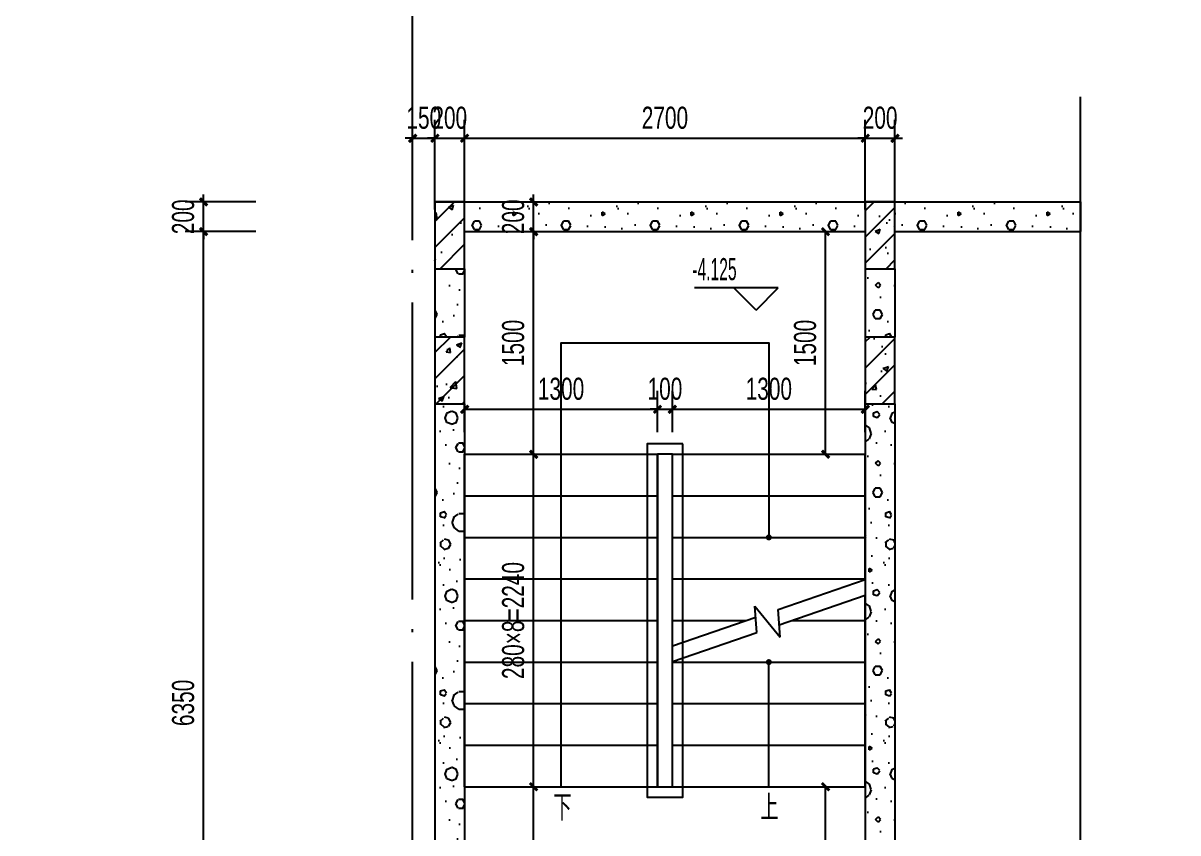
# Model space of a CAD drawing. Extents: x -26219 to 315419, y -160410 to -120810.
# Drawn here: x 240186 to 247967, y -132921 to -127465 of the extents above; entities that cross this region are included whole.
import ezdxf
from ezdxf.xclip import XClip

# ---------------------------------------------------------------- set-up
doc = ezdxf.new("R2010")
doc.units = 0
doc.header["$LTSCALE"] = 1000
doc.header["$MEASUREMENT"] = 0
doc.header["$XCLIPFRAME"] = 0
doc.linetypes.add('104-14# 核心筒$2$DOTE', pattern=[2.42, 2, -0.2, 0.02, -0.2])
doc.linetypes.add('104-14# 核心筒$3$DOTE', pattern=[2.42, 2, -0.2, 0.02, -0.2])
for name, color, linetype in [('01-标注_尺寸', 124, 'Continuous'), ('01-标注_标高', 200, 'Continuous'), ('01-标注_符号', 200, 'Continuous'), ('02-TEXT_标注', 130, 'Continuous'), ('05-填充_天正', 26, 'Continuous'), ('104-14# 核心筒$2$A_AXIS-轴线', 36, '104-14# 核心筒$2$DOTE'), ('104-14# 核心筒$3$A_AXIS-轴线', 36, '104-14# 核心筒$3$DOTE'), ('A-E_楼梯', 171, 'Continuous'), ('A_STR-砌块墙', 121, 'Continuous'), ('A_STR-砼柱', 51, 'Continuous')]:
    doc.layers.add(name, color=color, linetype=linetype)
doc.styles.add('_TCH_DIM', font='ros.shx', dxfattribs={"width": 0.75, "bigfont": 'jd.shx'})
doc.styles.add('_TCH_DIM_T3', font='ros.shx', dxfattribs={"width": 0.705882, "bigfont": 'jd.shx'})
doc.dimstyles.new('_TCH_ARCH&&50', dxfattribs={"dimtxt": 148.75, "dimasz": 50, "dimexe": 125, "dimexo": 150, "dimgap": 63.125, "dimtad": 1, "dimdec": 0, "dimzin": 0, "dimdsep": 46, "dimtxsty": '_TCH_DIM_T3', "dimblk": 'ARCHTICK', "dimcen": 0.09, "dimclrt": 7, "dimazin": 2, "dimtfac": 1, "dimtdec": 0, "dimtix": 1, "dimtmove": 2, "dimatfit": 3, "dimfxl": 0, "dimtolj": 1, "dimtzin": 0, "dimarcsym": 0})
pattern_1 = [(0, (177, -183), (300, 600), [0, -600]), (0, (-174, -264), (300, 600), [0, -600]), (0, (21, -270), (300, 600), [0, -600]), (0, (234, -93), (300, 600), [0, -600]), (0, (-15, -300), (300, 600), [0, -600]), (0, (294, 285), (300, 600), [0, -600]), (0, (111, 237), (300, 600), [0, -600]), (0, (207, 162), (300, 600), [0, -600]), (0, (-282, 150), (300, 600), [0, -600]), (0, (12, 123), (300, 600), [0, -600]), (0, (-102, -30), (300, 600), [0, -600]), (0, (-96, -255), (300, 600), [0, -600]), (0, (129, -279), (300, 600), [0, -600]), (0, (294, -15), (300, 600), [0, -600]), (0, (-267, -108), (300, 600), [0, -600]), (0, (-216, -6), (300, 600), [0, -600]), (0, (18, -48), (300, 600), [0, -600]), (0, (-66, -135), (300, 600), [0, -600]), (0, (-114, 63), (300, 600), [0, -600]), (0, (-39, 288), (300, 600), [0, -600]), (0, (-243, -234), (300, 600), [0, -600]), (0, (87, 165), (300, 600), [0, -600]), (0, (-192, 174), (300, 600), [0, -600]), (0, (-240, 252), (300, 600), [0, -600]), (130.601294, (257.143, 97.143), (-1499.9999834, 1800.000008), [26.3416, -11037.111]), (18.43495, (214.29, 108.57), (1499.999994, 599.999996), [27.1052, -3767.6279]), (90, (214.3, 82.86), (300, 600), [25.7143, -1174.2857]), (161.56505, (240, 74.29), (-1500.000008, 599.999955), [27.1052, -3767.6279]), (53.1301, (240, 74.29), (300, 600), [28.5714, -2971.4285]), (135, (262.86, -231.43), (-300.00004, 599.99996), [24.2437, -1672.8126]), (45, (228.57, -231.43), (300, 600), [24.2437, -1672.8126]), (135, (245.71, -248.57), (-300.00004, 599.99996), [24.2437, -1672.8126]), (45, (245.71, -248.57), (300, 600), [24.2437, -1672.8126]), (116.56505, (-25.7, 171.43), (-5e-05, 1200), [31.9438, -638.8765]), (180, (-40, 200), (-300, 600), [34.2857, -565.7142]), (63.43495, (-88.57, 171.43), (3e-06, 1200), [31.9438, -638.8765]), (116.56505, (-74.3, 142.86), (-5e-05, 1200), [31.9438, -638.8765]), (0, (-74.3, 142.86), (300, 600), [34.2857, -565.7142]), (63.43495, (-40, 142.86), (3e-06, 1200), [31.9438, -638.8765]), (107.102728, (200, -31.429), (-899.9999656, 3000.0000048), [38.8613, -16282.9025]), (143.972626, (188.57, 5.714), (-5699.999928, 4199.999995), [38.8613, -8122.02]), (180, (157.14, 28.6), (-300, 600), [37.1429, -562.8571]), (36.027373, (88.57, 5.714), (5699.999958, 4199.999955), [38.8613, -8122.02]), (71.56505, (77.14, -28.57), (900.000005, 2999.999995), [36.1403, -3758.5928]), (107.102728, (88.571, -65.714), (-899.9999656, 3000.0000048), [38.8613, -16282.9025]), (143.972626, (120, -88.57), (-5699.999928, 4199.999995), [38.8613, -8122.02]), (0, (120, -88.6), (300, 600), [37.1429, -562.8571]), (36.027373, (157.143, -88.57), (5699.999958, 4199.999955), [38.8613, -8122.02]), (71.56505, (188.57, -65.71), (900.000005, 2999.999995), [36.1403, -3758.5928]), (150.255118, (205.714, 248.57), (-900.000002, 599.999993), [23.035, -4814.3196]), (90, (185.7, 237.14), (300, 600), [22.8571, -1177.1427]), (29.74488, (185.714, 237.14), (900, 599.999997), [23.035, -4814.3196]), (116.56505, (65.7, -177.14), (-5e-05, 1200), [31.9438, -638.8765]), (168.690067, (51.43, -148.57), (-2700.000002, 599.999985), [29.1373, -6089.6855]), (41.185925, (0, -162.857), (7499.9999546, 6599.9999423), [30.3718, -12725.802]), (90, (0, -191.43), (300, 600), [28.5714, -1171.4285]), (138.814074, (22.857, -211.429), (-7499.9998667, 6600.000042), [30.3718, -12725.802]), (16.699244, (22.857, -211.429), (9899.9999255, 2999.9999686), [29.8295, -12498.5375]), (60.945396, (51.43, -202.857), (299.9999992, 599.9999947), [29.4161, -12325.3395]), (109.983106, (-185.714, 74.286), (-1500.0000056, 4199.999989), [33.442, -14012.1975]), (155.556045, (-197.143, 105.714), (-3900.0000149, 1799.9999626), [34.523, -14465.1315]), (24.443955, (-260, 105.714), (3900.000002, 1799.9999913), [34.523, -14465.1315]), (70.016893, (-271.429, 74.286), (1500.0000045, 4199.9999896), [33.442, -14012.1975]), (109.983106, (-260, 42.857), (-1500.0000056, 4199.999989), [33.442, -14012.1975]), (160.016893, (-228.57, 31.43), (-1500.000001, 599.999973), [33.442, -6989.3775]), (19.983107, (-228.57, 31.43), (1499.999992, 599.999999), [33.442, -6989.3775]), (70.016893, (-197.143, 42.857), (1500.0000045, 4199.9999896), [33.442, -14012.1975]), (122.005383, (37.14, 20), (-300.00004, 599.99997), [26.9542, -5633.434]), (18.43495, (-2.86, 34.29), (1499.999994, 599.999996), [27.1052, -3767.6279]), (90, (-2.86, 8.57), (300, 600), [25.7143, -1174.2857]), (161.56505, (22.86, 0), (-1500.000008, 599.999955), [27.1052, -3767.6279]), (54.462322, (22.857, 0), (2099.999997, 2999.9999955), [24.5781, -10298.2115]), (116.56505, (-137.14, -125.7), (-5e-05, 1200), [31.9438, -638.8765]), (180, (-151.4, -97.14), (-300, 600), [31.4286, -568.5714]), (59.036243, (-200, -125.714), (300.000001, 599.999997), [33.3197, -6963.822]), (120.963756, (-182.857, -154.286), (-300.000041, 599.999972), [33.3197, -6963.822]), (0, (-182.86, -154.3), (300, 600), [31.4286, -568.5714]), (63.43495, (-151.43, -154.3), (3e-06, 1200), [31.9438, -638.8765])]
pattern_2 = [(45, (0, 0), (-88.38835, 88.38835), []), (50, (0, 0), (358.6301, -31.37607), [37.5, -412.5]), (355, (0, 0), (-69.37567, 376.09607), [30, -330]), (100.4514, (29.9, -2.6), (289.2547, 344.71977), [31.8701, -350.57106]), (46.1842, (0, 100), (533.6205, -82.7595), [56.25, -618.75]), (96.6356, (44.47, 93.1), (467.3314, 487.0589), [47.8051, -525.8565]), (351.1842, (0, 100), (467.331, 487.0593), [45, -495]), (21, (50, 75), (298.45353, -201.30945), [37.5, -412.5]), (326, (50, 75), (121.65767, 362.575), [30, -330]), (71.4514, (74.87, 58.22), (420.1113, 161.26525), [31.8701, -350.57106]), (37.5, (0, 0), (6.07993, 166.446927), [0, -326, 0, -335, 0, -331.25]), (7.5, (0, 0), (131.53477, 197.20586), [0, -191, 0, -318.5, 0, -126.25]), (327.5, (-111.5, 0), (266.91122, -11.277436), [0, -125, 0, -390, 0, -517.5]), (317.5, (-161.5, 0), (291.59308, 50.0525), [0, -162.5, 0, -259, 0, -367.5])]

# ---------------------------------------------------------------- blocks, each defined once
blk = doc.blocks.new('104-14# 核心筒')
at = {"layer": '104-14# 核心筒$2$A_AXIS-轴线'}
for p, q in [((-9370.1, 105800), (120259.9, 105800)), ((41400, 54018.4), (41400, -8545.1)), ((95400, 54018.4), (95400, -8545.1))]:
    blk.add_line(p, q, dxfattribs=at)
blk = doc.blocks.new('_ArchTick')
at = {"color": 0, "linetype": 'ByBlock', "const_width": 0.4}
blk.add_lwpolyline([(-0.5, -0.5), (0.5, 0.5)], dxfattribs=at)
blk = doc.blocks.new('*D1307')
at = {"layer": '01-标注_尺寸', "color": 0, "lineweight": -2, "transparency": 16777216}
for p, q in [((241753.2, -128869.8), (241276.7, -128869.8)), ((241401.7, -135219.9), (241401.7, -128869.8)), ((241753.2, -135219.9), (241276.7, -135219.9))]:
    blk.add_line(p, q, dxfattribs=at)
at = {"layer": 'Defpoints', "color": 0, "transparency": 16777216}
for p in [(241401.7, -128869.8), (241903.2, -128869.8), (241903.2, -135219.9)]:
    blk.add_point(p, dxfattribs=at)
at = {"layer": '01-标注_尺寸', "color": 0, "lineweight": -2, "transparency": 16777216, "xscale": 50, "yscale": 50, "zscale": 50}
for p, rotation in [((241401.7, -128869.8), 90), ((241401.7, -135219.9), 270)]:
    blk.add_blockref('_ArchTick', p, dxfattribs=dict(at, rotation=rotation))
at = {"layer": '01-标注_尺寸', "color": 7, "transparency": 16777216, "insert": (241264.2, -132044.8), "char_height": 148.75, "attachment_point": 5, "rotation": 90, "style": '_TCH_DIM_T3'}
blk.add_mtext('\\A1;6350', dxfattribs=at)
blk = doc.blocks.new('*D1308')
at = {"layer": '01-标注_尺寸', "color": 0, "lineweight": -2, "transparency": 16777216}
for p, q in [((241401.7, -128669.8), (241401.7, -128619.8)), ((241753.2, -128669.8), (241276.7, -128669.8)), ((241401.7, -128869.8), (241401.7, -128669.8)), ((241753.2, -128869.8), (241276.7, -128869.8)), ((241401.7, -128869.8), (241401.7, -128919.8))]:
    blk.add_line(p, q, dxfattribs=at)
at = {"layer": 'Defpoints', "color": 0, "transparency": 16777216}
for p in [(241401.7, -128669.8), (241903.2, -128669.8), (241903.2, -128869.8)]:
    blk.add_point(p, dxfattribs=at)
at = {"layer": '01-标注_尺寸', "color": 0, "lineweight": -2, "transparency": 16777216, "xscale": 50, "yscale": 50, "zscale": 50}
for p, rotation in [((241401.7, -128669.8), 270), ((241401.7, -128869.8), 90)]:
    blk.add_blockref('_ArchTick', p, dxfattribs=dict(at, rotation=rotation))
at = {"layer": '01-标注_尺寸', "color": 7, "transparency": 16777216, "insert": (241264.2, -128769.8), "char_height": 148.75, "attachment_point": 5, "rotation": 90, "style": '_TCH_DIM_T3'}
blk.add_mtext('\\A1;200', dxfattribs=at)
blk = doc.blocks.new('*D1309')
at = {"layer": '01-标注_尺寸', "color": 0, "lineweight": -2, "transparency": 16777216}
for p, q in [((244560.6, -130219.8), (244560.6, -129941.8)), ((245860.6, -130219.8), (245860.6, -129941.8)), ((244560.6, -130066.8), (245860.6, -130066.8))]:
    blk.add_line(p, q, dxfattribs=at)
at = {"layer": 'Defpoints', "color": 0, "transparency": 16777216}
for p in [(245860.6, -130066.8), (244560.6, -130369.8), (245860.6, -130369.8)]:
    blk.add_point(p, dxfattribs=at)
at = {"layer": '01-标注_尺寸', "color": 0, "lineweight": -2, "transparency": 16777216, "xscale": 50, "yscale": 50, "zscale": 50, "rotation": 180}
blk.add_blockref('_ArchTick', (244560.6, -130066.8), dxfattribs=at)
at = {"layer": '01-标注_尺寸', "color": 0, "lineweight": -2, "transparency": 16777216, "xscale": 50, "yscale": 50, "zscale": 50}
blk.add_blockref('_ArchTick', (245860.6, -130066.8), dxfattribs=at)
at = {"layer": '01-标注_尺寸', "color": 7, "transparency": 16777216, "insert": (245210.6, -129929.3), "char_height": 148.75, "attachment_point": 5, "style": '_TCH_DIM_T3'}
blk.add_mtext('\\A1;1300', dxfattribs=at)
blk = doc.blocks.new('*D1310')
at = {"layer": '01-标注_尺寸', "color": 0, "lineweight": -2, "transparency": 16777216}
for p, q in [((244460.6, -130219.8), (244460.6, -129941.8)), ((244560.6, -130219.8), (244560.6, -129941.8)), ((244460.6, -130066.8), (244410.6, -130066.8)), ((244460.6, -130066.8), (244560.6, -130066.8)), ((244560.6, -130066.8), (244610.6, -130066.8))]:
    blk.add_line(p, q, dxfattribs=at)
at = {"layer": 'Defpoints', "color": 0, "transparency": 16777216}
for p in [(244560.6, -130066.8), (244460.6, -130369.8), (244560.6, -130369.8)]:
    blk.add_point(p, dxfattribs=at)
at = {"layer": '01-标注_尺寸', "color": 0, "lineweight": -2, "transparency": 16777216, "xscale": 50, "yscale": 50, "zscale": 50}
blk.add_blockref('_ArchTick', (244460.6, -130066.8), dxfattribs=at)
at = {"layer": '01-标注_尺寸', "color": 0, "lineweight": -2, "transparency": 16777216, "xscale": 50, "yscale": 50, "zscale": 50, "rotation": 180}
blk.add_blockref('_ArchTick', (244560.6, -130066.8), dxfattribs=at)
at = {"layer": '01-标注_尺寸', "color": 7, "transparency": 16777216, "insert": (244510.6, -129929.3), "char_height": 148.75, "attachment_point": 5, "style": '_TCH_DIM_T3'}
blk.add_mtext('\\A1;100', dxfattribs=at)
blk = doc.blocks.new('*D1311')
at = {"layer": '01-标注_尺寸', "color": 0, "lineweight": -2, "transparency": 16777216}
for p, q in [((243160.6, -130219.8), (243160.6, -129941.8)), ((244460.6, -130219.8), (244460.6, -129941.8)), ((243160.6, -130066.8), (244460.6, -130066.8))]:
    blk.add_line(p, q, dxfattribs=at)
at = {"layer": 'Defpoints', "color": 0, "transparency": 16777216}
for p in [(244460.6, -130066.8), (243160.6, -130369.8), (244460.6, -130369.8)]:
    blk.add_point(p, dxfattribs=at)
at = {"layer": '01-标注_尺寸', "color": 0, "lineweight": -2, "transparency": 16777216, "xscale": 50, "yscale": 50, "zscale": 50, "rotation": 180}
blk.add_blockref('_ArchTick', (243160.6, -130066.8), dxfattribs=at)
at = {"layer": '01-标注_尺寸', "color": 0, "lineweight": -2, "transparency": 16777216, "xscale": 50, "yscale": 50, "zscale": 50}
blk.add_blockref('_ArchTick', (244460.6, -130066.8), dxfattribs=at)
at = {"layer": '01-标注_尺寸', "color": 7, "transparency": 16777216, "insert": (243810.6, -129929.3), "char_height": 148.75, "attachment_point": 5, "style": '_TCH_DIM_T3'}
blk.add_mtext('\\A1;1300', dxfattribs=at)
blk = doc.blocks.new('*D1316')
at = {"layer": '01-标注_尺寸', "color": 0, "lineweight": -2, "transparency": 16777216}
for p, q in [((242810.6, -128719.8), (242810.6, -128115.7)), ((242960.6, -128719.8), (242960.6, -128115.7)), ((242810.6, -128240.7), (242760.6, -128240.7)), ((242810.6, -128240.7), (242960.6, -128240.7)), ((242960.6, -128240.7), (243010.6, -128240.7))]:
    blk.add_line(p, q, dxfattribs=at)
at = {"layer": 'Defpoints', "color": 0, "transparency": 16777216}
for p in [(242960.6, -128240.7), (242810.6, -128869.8), (242960.6, -128869.8)]:
    blk.add_point(p, dxfattribs=at)
at = {"layer": '01-标注_尺寸', "color": 0, "lineweight": -2, "transparency": 16777216, "xscale": 50, "yscale": 50, "zscale": 50}
blk.add_blockref('_ArchTick', (242810.6, -128240.7), dxfattribs=at)
at = {"layer": '01-标注_尺寸', "color": 0, "lineweight": -2, "transparency": 16777216, "xscale": 50, "yscale": 50, "zscale": 50, "rotation": 180}
blk.add_blockref('_ArchTick', (242960.6, -128240.7), dxfattribs=at)
at = {"layer": '01-标注_尺寸', "color": 7, "transparency": 16777216, "insert": (242885.6, -128103.2), "char_height": 148.75, "attachment_point": 5, "style": '_TCH_DIM_T3'}
blk.add_mtext('\\A1;150', dxfattribs=at)
blk = doc.blocks.new('*D1317')
at = {"layer": '01-标注_尺寸', "color": 0, "lineweight": -2, "transparency": 16777216}
for p, q in [((242960.6, -128719.8), (242960.6, -128115.7)), ((243160.6, -128719.8), (243160.6, -128115.7)), ((242960.6, -128240.7), (242910.6, -128240.7)), ((242960.6, -128240.7), (243160.6, -128240.7)), ((243160.6, -128240.7), (243210.6, -128240.7))]:
    blk.add_line(p, q, dxfattribs=at)
at = {"layer": 'Defpoints', "color": 0, "transparency": 16777216}
for p in [(243160.6, -128240.7), (242960.6, -128869.8), (243160.6, -128869.8)]:
    blk.add_point(p, dxfattribs=at)
at = {"layer": '01-标注_尺寸', "color": 0, "lineweight": -2, "transparency": 16777216, "xscale": 50, "yscale": 50, "zscale": 50}
blk.add_blockref('_ArchTick', (242960.6, -128240.7), dxfattribs=at)
at = {"layer": '01-标注_尺寸', "color": 0, "lineweight": -2, "transparency": 16777216, "xscale": 50, "yscale": 50, "zscale": 50, "rotation": 180}
blk.add_blockref('_ArchTick', (243160.6, -128240.7), dxfattribs=at)
at = {"layer": '01-标注_尺寸', "color": 7, "transparency": 16777216, "insert": (243060.6, -128103.2), "char_height": 148.75, "attachment_point": 5, "style": '_TCH_DIM_T3'}
blk.add_mtext('\\A1;200', dxfattribs=at)
blk = doc.blocks.new('*D1318')
at = {"layer": '01-标注_尺寸', "color": 0, "lineweight": -2, "transparency": 16777216}
for p, q in [((243160.6, -128719.8), (243160.6, -128115.7)), ((245860.6, -128719.8), (245860.6, -128115.7)), ((243160.6, -128240.7), (245860.6, -128240.7))]:
    blk.add_line(p, q, dxfattribs=at)
at = {"layer": 'Defpoints', "color": 0, "transparency": 16777216}
for p in [(245860.6, -128240.7), (243160.6, -128869.8), (245860.6, -128869.8)]:
    blk.add_point(p, dxfattribs=at)
at = {"layer": '01-标注_尺寸', "color": 0, "lineweight": -2, "transparency": 16777216, "xscale": 50, "yscale": 50, "zscale": 50, "rotation": 180}
blk.add_blockref('_ArchTick', (243160.6, -128240.7), dxfattribs=at)
at = {"layer": '01-标注_尺寸', "color": 0, "lineweight": -2, "transparency": 16777216, "xscale": 50, "yscale": 50, "zscale": 50}
blk.add_blockref('_ArchTick', (245860.6, -128240.7), dxfattribs=at)
at = {"layer": '01-标注_尺寸', "color": 7, "transparency": 16777216, "insert": (244510.6, -128103.2), "char_height": 148.75, "attachment_point": 5, "style": '_TCH_DIM_T3'}
blk.add_mtext('\\A1;2700', dxfattribs=at)
blk = doc.blocks.new('*D1319')
at = {"layer": '01-标注_尺寸', "color": 0, "lineweight": -2, "transparency": 16777216}
for p, q in [((245860.6, -128719.8), (245860.6, -128115.7)), ((246060.6, -128719.8), (246060.6, -128115.7)), ((245860.6, -128240.7), (245810.6, -128240.7)), ((245860.6, -128240.7), (246060.6, -128240.7)), ((246060.6, -128240.7), (246110.6, -128240.7))]:
    blk.add_line(p, q, dxfattribs=at)
at = {"layer": 'Defpoints', "color": 0, "transparency": 16777216}
for p in [(246060.6, -128240.7), (245860.6, -128869.8), (246060.6, -128869.8)]:
    blk.add_point(p, dxfattribs=at)
at = {"layer": '01-标注_尺寸', "color": 0, "lineweight": -2, "transparency": 16777216, "xscale": 50, "yscale": 50, "zscale": 50}
blk.add_blockref('_ArchTick', (245860.6, -128240.7), dxfattribs=at)
at = {"layer": '01-标注_尺寸', "color": 0, "lineweight": -2, "transparency": 16777216, "xscale": 50, "yscale": 50, "zscale": 50, "rotation": 180}
blk.add_blockref('_ArchTick', (246060.6, -128240.7), dxfattribs=at)
at = {"layer": '01-标注_尺寸', "color": 7, "transparency": 16777216, "insert": (245960.6, -128103.2), "char_height": 148.75, "attachment_point": 5, "style": '_TCH_DIM_T3'}
blk.add_mtext('\\A1;200', dxfattribs=at)
blk = doc.blocks.new('*D1459')
at = {"layer": '01-标注_尺寸', "color": 0, "lineweight": -2, "transparency": 16777216}
for p, q in [((243378.4, -132609.8), (243750.8, -132609.8)), ((243625.8, -134219.9), (243625.8, -132609.8)), ((243378.4, -134219.9), (243750.8, -134219.9))]:
    blk.add_line(p, q, dxfattribs=at)
at = {"layer": 'Defpoints', "color": 0, "transparency": 16777216}
for p in [(243228.4, -132609.8), (243625.8, -132609.8), (243228.4, -134219.9)]:
    blk.add_point(p, dxfattribs=at)
at = {"layer": '01-标注_尺寸', "color": 0, "lineweight": -2, "transparency": 16777216, "xscale": 50, "yscale": 50, "zscale": 50}
for p, rotation in [((243625.8, -132609.8), 90), ((243625.8, -134219.9), 270)]:
    blk.add_blockref('_ArchTick', p, dxfattribs=dict(at, rotation=rotation))
at = {"layer": '01-标注_尺寸', "color": 7, "transparency": 16777216, "insert": (243488.3, -133414.9), "char_height": 148.75, "attachment_point": 5, "rotation": 90, "style": '_TCH_DIM_T3'}
blk.add_mtext('\\A1;1610', dxfattribs=at)
blk = doc.blocks.new('*D1460')
at = {"layer": '01-标注_尺寸', "color": 0, "lineweight": -2, "transparency": 16777216}
for p, q in [((243378.4, -130369.8), (243750.8, -130369.8)), ((243625.8, -132609.8), (243625.8, -130369.8)), ((243378.4, -132609.8), (243750.8, -132609.8))]:
    blk.add_line(p, q, dxfattribs=at)
at = {"layer": 'Defpoints', "color": 0, "transparency": 16777216}
for p in [(243228.4, -130369.8), (243625.8, -130369.8), (243228.4, -132609.8)]:
    blk.add_point(p, dxfattribs=at)
at = {"layer": '01-标注_尺寸', "color": 0, "lineweight": -2, "transparency": 16777216, "xscale": 50, "yscale": 50, "zscale": 50}
for p, rotation in [((243625.8, -130369.8), 90), ((243625.8, -132609.8), 270)]:
    blk.add_blockref('_ArchTick', p, dxfattribs=dict(at, rotation=rotation))
at = {"layer": '01-标注_尺寸', "color": 7, "transparency": 16777216, "insert": (243488.3, -131489.8), "char_height": 148.75, "attachment_point": 5, "rotation": 90, "style": '_TCH_DIM_T3'}
blk.add_mtext('\\A1;280×8=2240', dxfattribs=at)
blk = doc.blocks.new('*D1461')
at = {"layer": '01-标注_尺寸', "color": 0, "lineweight": -2, "transparency": 16777216}
for p, q in [((243378.4, -128869.8), (243750.8, -128869.8)), ((243625.8, -130369.8), (243625.8, -128869.8)), ((243378.4, -130369.8), (243750.8, -130369.8))]:
    blk.add_line(p, q, dxfattribs=at)
at = {"layer": 'Defpoints', "color": 0, "transparency": 16777216}
for p in [(243228.4, -128869.8), (243625.8, -128869.8), (243228.4, -130369.8)]:
    blk.add_point(p, dxfattribs=at)
at = {"layer": '01-标注_尺寸', "color": 0, "lineweight": -2, "transparency": 16777216, "xscale": 50, "yscale": 50, "zscale": 50}
for p, rotation in [((243625.8, -128869.8), 90), ((243625.8, -130369.8), 270)]:
    blk.add_blockref('_ArchTick', p, dxfattribs=dict(at, rotation=rotation))
at = {"layer": '01-标注_尺寸', "color": 7, "transparency": 16777216, "insert": (243488.3, -129619.8), "char_height": 148.75, "attachment_point": 5, "rotation": 90, "style": '_TCH_DIM_T3'}
blk.add_mtext('\\A1;1500', dxfattribs=at)
blk = doc.blocks.new('*D1462')
at = {"layer": '01-标注_尺寸', "color": 0, "lineweight": -2, "transparency": 16777216}
for p, q in [((243625.8, -128669.8), (243625.8, -128619.8)), ((243378.4, -128669.8), (243750.8, -128669.8)), ((243625.8, -128869.8), (243625.8, -128669.8)), ((243378.4, -128869.8), (243750.8, -128869.8)), ((243625.8, -128869.8), (243625.8, -128919.8))]:
    blk.add_line(p, q, dxfattribs=at)
at = {"layer": 'Defpoints', "color": 0, "transparency": 16777216}
for p in [(243228.4, -128669.8), (243625.8, -128669.8), (243228.4, -128869.8)]:
    blk.add_point(p, dxfattribs=at)
at = {"layer": '01-标注_尺寸', "color": 0, "lineweight": -2, "transparency": 16777216, "xscale": 50, "yscale": 50, "zscale": 50}
for p, rotation in [((243625.8, -128669.8), 270), ((243625.8, -128869.8), 90)]:
    blk.add_blockref('_ArchTick', p, dxfattribs=dict(at, rotation=rotation))
at = {"layer": '01-标注_尺寸', "color": 7, "transparency": 16777216, "insert": (243488.3, -128769.8), "char_height": 148.75, "attachment_point": 5, "rotation": 90, "style": '_TCH_DIM_T3'}
blk.add_mtext('\\A1;200', dxfattribs=at)
blk = doc.blocks.new('*D1463')
at = {"layer": '01-标注_尺寸', "color": 0, "lineweight": -2, "transparency": 16777216}
for p, q in [((245345.5, -132609.8), (245717.8, -132609.8)), ((245592.8, -134219.9), (245592.8, -132609.8)), ((245345.5, -134219.9), (245717.8, -134219.9))]:
    blk.add_line(p, q, dxfattribs=at)
at = {"layer": 'Defpoints', "color": 0, "transparency": 16777216}
for p in [(245195.5, -132609.8), (245592.8, -132609.8), (245195.5, -134219.9)]:
    blk.add_point(p, dxfattribs=at)
at = {"layer": '01-标注_尺寸', "color": 0, "lineweight": -2, "transparency": 16777216, "xscale": 50, "yscale": 50, "zscale": 50}
for p, rotation in [((245592.8, -132609.8), 90), ((245592.8, -134219.9), 270)]:
    blk.add_blockref('_ArchTick', p, dxfattribs=dict(at, rotation=rotation))
at = {"layer": '01-标注_尺寸', "color": 7, "transparency": 16777216, "insert": (245455.3, -133414.9), "char_height": 148.75, "attachment_point": 5, "rotation": 90, "style": '_TCH_DIM_T3'}
blk.add_mtext('\\A1;1610', dxfattribs=at)
blk = doc.blocks.new('*D1464')
at = {"layer": '01-标注_尺寸', "color": 0, "lineweight": -2, "transparency": 16777216}
for p, q in [((245345.5, -128869.8), (245717.8, -128869.8)), ((245592.8, -130369.8), (245592.8, -128869.8)), ((245345.5, -130369.8), (245717.8, -130369.8))]:
    blk.add_line(p, q, dxfattribs=at)
at = {"layer": 'Defpoints', "color": 0, "transparency": 16777216}
for p in [(245195.5, -128869.8), (245592.8, -128869.8), (245195.5, -130369.8)]:
    blk.add_point(p, dxfattribs=at)
at = {"layer": '01-标注_尺寸', "color": 0, "lineweight": -2, "transparency": 16777216, "xscale": 50, "yscale": 50, "zscale": 50}
for p, rotation in [((245592.8, -128869.8), 90), ((245592.8, -130369.8), 270)]:
    blk.add_blockref('_ArchTick', p, dxfattribs=dict(at, rotation=rotation))
at = {"layer": '01-标注_尺寸', "color": 7, "transparency": 16777216, "insert": (245455.3, -129619.8), "char_height": 148.75, "attachment_point": 5, "rotation": 90, "style": '_TCH_DIM_T3'}
blk.add_mtext('\\A1;1500', dxfattribs=at)

msp = doc.modelspace()

# ---------------------------------------------------------------- hatches: boundary and pattern name
at = {"layer": '05-填充_天正'}
h = msp.add_hatch(dxfattribs=at)
h.set_pattern_fill('加气混凝土', color=256, scale=50, style=0)
h.set_pattern_definition(pattern_1)
h.paths.add_polyline_path([(245860.6, -128869.8), (245860.6, -128669.9), (245960.6, -128669.9), (245960.6, -128669.8), (242960.6, -128669.8), (242960.7, -128669.9), (243160.6, -128669.9), (243160.6, -128869.8)])
h = msp.add_hatch(dxfattribs=at)
h.set_pattern_fill('加气混凝土', color=256, scale=50, style=0)
h.set_pattern_definition(pattern_1)
h.paths.add_polyline_path([(242960.6, -128669.9), (242960.7, -128669.9), (242960.6, -128669.8)])
h = msp.add_hatch(dxfattribs=at)
h.set_pattern_fill('钢筋混凝土', color=256, scale=50, style=0)
h.set_pattern_definition(pattern_2)
h.paths.add_polyline_path([(242960.6, -129119.9), (243160.6, -129119.9), (243160.6, -128669.9), (242960.6, -128669.9)])
h = msp.add_hatch(dxfattribs=at)
h.set_pattern_fill('钢筋混凝土', color=256, scale=50, style=0)
h.set_pattern_definition(pattern_2)
h.paths.add_polyline_path([(245860.6, -129119.9), (246060.6, -129119.9), (246060.6, -128669.9), (245860.6, -128669.9)])
h = msp.add_hatch(dxfattribs=at)
h.set_pattern_fill('加气混凝土', color=256, scale=50, style=0)
h.set_pattern_definition(pattern_1)
h.paths.add_polyline_path([(245960.6, -128669.9), (246060.6, -128669.9), (246060.6, -128869.8), (247310.6, -128869.8), (247310.6, -128669.8), (245960.6, -128669.8)])
h = msp.add_hatch(dxfattribs=at)
h.set_pattern_fill('加气混凝土', color=256, scale=50, style=0)
h.set_pattern_definition(pattern_1)
h.paths.add_polyline_path([(242960.6, -129579.9), (243160.6, -129579.9), (243160.6, -129119.9), (242960.6, -129119.9)])
h = msp.add_hatch(dxfattribs=at)
h.set_pattern_fill('加气混凝土', color=256, scale=50, style=0)
h.set_pattern_definition(pattern_1)
h.paths.add_polyline_path([(245860.6, -129579.9), (246060.6, -129579.9), (246060.6, -129119.9), (245860.6, -129119.9)])
h = msp.add_hatch(dxfattribs=at)
h.set_pattern_fill('钢筋混凝土', color=256, scale=50, style=0)
h.set_pattern_definition(pattern_2)
h.paths.add_polyline_path([(242960.6, -130029.9), (243160.6, -130029.9), (243160.6, -129579.9), (242960.6, -129579.9)])
h = msp.add_hatch(dxfattribs=at)
h.set_pattern_fill('钢筋混凝土', color=256, scale=50, style=0)
h.set_pattern_definition(pattern_2)
h.paths.add_polyline_path([(245860.6, -130029.9), (246060.6, -130029.9), (246060.6, -129579.9), (245860.6, -129579.9)])
h = msp.add_hatch(dxfattribs=at)
h.set_pattern_fill('加气混凝土', color=256, scale=50, style=0)
h.set_pattern_definition(pattern_1)
h.paths.add_polyline_path([(242960.6, -134019.9), (243160.6, -134019.9), (243160.6, -130029.9), (242960.6, -130029.9)])
h = msp.add_hatch(dxfattribs=at)
h.set_pattern_fill('加气混凝土', color=256, scale=50, style=0)
h.set_pattern_definition(pattern_1)
h.paths.add_polyline_path([(246060.6, -130029.9), (245860.6, -130029.9), (245860.6, -134219.9), (245927.3, -134319.9), (246060.6, -134319.9)])

# ---------------------------------------------------------------- linework, layer by layer
at = {"layer": '01-标注_标高'}
for p, q in [((245274.2, -129249.2), (244709.9, -129249.2)), ((245124.2, -129399.2), (244974.2, -129249.2)), ((245124.2, -129399.2), (245274.2, -129249.2))]:
    msp.add_line(p, q, dxfattribs=at)
at = {"layer": '01-标注_符号'}
for points in [[(247310.6, -138693.8), (247310.6, -133384.1), (247205.6, -133345.9), (247415.6, -133308.9), (247310.6, -133271.6), (247310.6, -127962)], [(243810.6, -132609.8), (243810.6, -129619.8), (245210.6, -129619.8), (245210.6, -130929.8)], [(245210.6, -132609.8), (245210.6, -131769.8)]]:
    msp.add_lwpolyline(points, dxfattribs=at)
at = {"layer": '01-标注_符号', "const_width": 20}
for points in [[(245210.6, -130919.8, 1), (245210.6, -130939.8, 1)], [(245210.6, -131779.8, 1), (245210.6, -131759.8, 1)]]:
    msp.add_lwpolyline(points, format="xyb", close=True, dxfattribs=at)
at = {"layer": '104-14# 核心筒$3$A_AXIS-轴线'}
msp.add_line((242810.6, -138607.5), (242810.6, -127385.8), dxfattribs=at)
at = {"layer": 'A-E_楼梯'}
for p, q in [((243160.6, -132609.8), (243160.6, -130369.8)), ((243160.6, -130369.8), (244460.6, -130369.8)), ((244460.6, -132609.8), (244460.6, -130369.8)), ((244560.6, -131660.9), (244560.6, -130369.8)), ((244560.6, -130369.8), (245860.6, -130369.8)), ((245860.6, -131212.9), (245860.6, -130369.8)), ((243160.6, -130649.8), (244460.6, -130649.8)), ((244560.6, -130649.8), (245860.6, -130649.8)), ((243160.6, -130929.8), (244460.6, -130929.8)), ((244560.6, -130929.8), (245860.6, -130929.8)), ((243160.6, -131209.8), (244460.6, -131209.8)), ((244560.6, -131209.8), (245860.6, -131209.8)), ((245273.1, -131415.4), (245860.6, -131212.9)), ((245280.3, -131518.6), (245860.6, -131318.7)), ((245860.6, -132609.8), (245860.6, -131318.7)), ((245129.3, -131570.7), (245116.8, -131392.7)), ((245116.8, -131392.7), (245286.1, -131601.7)), ((245286.1, -131601.7), (245273.1, -131415.4)), ((243160.6, -131489.8), (244460.6, -131489.8)), ((244560.6, -131660.9), (245122.1, -131467.4)), ((244560.6, -131489.8), (245057.2, -131489.8)), ((245364.1, -131489.8), (245860.6, -131489.8)), ((244560.6, -131766.7), (245129.3, -131570.7)), ((243160.6, -131769.8), (244460.6, -131769.8)), ((244560.6, -132609.8), (244560.6, -131766.7)), ((244560.6, -131769.8), (245860.6, -131769.8)), ((243160.6, -132049.8), (244460.6, -132049.8)), ((244560.6, -132049.8), (245860.6, -132049.8)), ((243160.6, -132329.8), (244460.6, -132329.8)), ((244560.6, -132329.8), (245860.6, -132329.8)), ((243160.6, -132609.8), (244460.6, -132609.8)), ((244560.6, -132609.8), (245860.6, -132609.8))]:
    msp.add_line(p, q, dxfattribs=at)
for points in [[(244630.6, -130299.8), (244390.6, -130299.8), (244390.6, -132679.8), (244630.6, -132679.8)], [(244560.6, -130369.8), (244460.6, -130369.8), (244460.6, -132609.8), (244560.6, -132609.8)]]:
    msp.add_lwpolyline(points, close=True, dxfattribs=at)
at = {"layer": 'A_STR-砌块墙'}
for p, q in [((242960.6, -128669.8), (245960.6, -128669.8)), ((242960.6, -128669.8), (242960.6, -128669.9)), ((245960.6, -128669.8), (247310.6, -128669.8)), ((247310.6, -128669.8), (247310.6, -128869.8)), ((243160.6, -128869.8), (245860.6, -128869.8)), ((246060.6, -128869.8), (247310.6, -128869.8)), ((242960.6, -129119.9), (242960.6, -129579.9)), ((243160.6, -129119.9), (243160.6, -129579.9)), ((245860.6, -129119.9), (245860.6, -129579.9)), ((246060.6, -129119.9), (246060.6, -129579.9)), ((242960.6, -130029.9), (242960.6, -134019.9)), ((243160.6, -130029.9), (243160.6, -134019.9)), ((245860.6, -130029.9), (245860.6, -134219.9)), ((246060.6, -130029.9), (246060.6, -134319.9))]:
    msp.add_line(p, q, dxfattribs=at)
at = {"layer": 'A_STR-砼柱'}
for p, q in [((243160.6, -128669.9), (242960.6, -128669.9)), ((242960.6, -128669.9), (242960.6, -129119.9)), ((243160.6, -129119.9), (243160.6, -128669.9)), ((246060.6, -128669.9), (245860.6, -128669.9)), ((245860.6, -128669.9), (245860.6, -129119.9)), ((246060.6, -129119.9), (246060.6, -128669.9)), ((242960.6, -129119.9), (243160.6, -129119.9)), ((245860.6, -129119.9), (246060.6, -129119.9)), ((243160.6, -129579.9), (242960.6, -129579.9)), ((242960.6, -129579.9), (242960.6, -130029.9)), ((243160.6, -130029.9), (243160.6, -129579.9)), ((246060.6, -129579.9), (245860.6, -129579.9)), ((245860.6, -129579.9), (245860.6, -130029.9)), ((246060.6, -130029.9), (246060.6, -129579.9)), ((242960.6, -130029.9), (243160.6, -130029.9)), ((245860.6, -130029.9), (246060.6, -130029.9))]:
    msp.add_line(p, q, dxfattribs=at)

# ---------------------------------------------------------------- block references
ref = msp.add_blockref('104-14# 核心筒', (243788.7, -236343.4))
XClip(ref).set_block_clipping_path([(32000, 95800), (42400, 107298.7390783391)])
ref = msp.add_blockref('104-14# 核心筒', (201591, -159600))
XClip(ref).set_block_clipping_path([(32000, 6700), (42400, 18198.7390783391)])
ref = msp.add_blockref('104-14# 核心筒', (150626, -164550))
XClip(ref).set_block_clipping_path([(94550.0000000024, 12139.8027840568), (105750.0000113929, 22499.9999875159)])

# ---------------------------------------------------------------- texts
at = {"layer": '02-TEXT_标注', "style": '_TCH_DIM'}
for s, height, width, p in [('-4.125', 148.75, 0.529412, (244694.9, -129196.7)), ('下', 173.6, 0.75, (243758.2, -132837.3)), ('上', 173.6, 0.75, (245153.1, -132837.3))]:
    msp.add_text(s, height=height, dxfattribs=dict(at, width=width)).set_placement(p)

# ---------------------------------------------------------------- dimensions: what is measured, and where the dimension line sits
at = {"layer": '01-标注_尺寸'}
for p1, p2, distance, picture, middle in [((242810.6, -128869.8), (242960.6, -128869.8), 629, '*D1316', (242885.6, -128103.2)), ((242960.6, -128869.8), (243160.6, -128869.8), 629, '*D1317', (243060.6, -128103.2)), ((243160.6, -128869.8), (245860.6, -128869.8), 629, '*D1318', (244510.6, -128103.2)), ((245860.6, -128869.8), (246060.6, -128869.8), 629, '*D1319', (245960.6, -128103.2)), ((241903.2, -128869.8), (241903.2, -128669.8), 501.6, '*D1308', (241264.2, -128769.8)), ((243228.4, -128869.8), (243228.4, -128669.8), -397.4, '*D1462', (243488.3, -128769.8)), ((241903.2, -135219.9), (241903.2, -128869.8), 501.6, '*D1307', (241264.2, -132044.8)), ((243228.4, -130369.8), (243228.4, -128869.8), -397.4, '*D1461', (243488.3, -129619.8)), ((245195.5, -130369.8), (245195.5, -128869.8), -397.4, '*D1464', (245455.3, -129619.8)), ((243160.6, -130369.8), (244460.6, -130369.8), 303, '*D1311', (243810.6, -129929.3)), ((244460.6, -130369.8), (244560.6, -130369.8), 303, '*D1310', (244510.6, -129929.3)), ((244560.6, -130369.8), (245860.6, -130369.8), 303, '*D1309', (245210.6, -129929.3)), ((243228.4, -134219.9), (243228.4, -132609.8), -397.4, '*D1459', (243488.3, -133414.9)), ((245195.5, -134219.9), (245195.5, -132609.8), -397.4, '*D1463', (245455.3, -133414.9))]:
    dim = msp.add_aligned_dim(p1=p1, p2=p2, distance=distance, dimstyle='_TCH_ARCH&&50', dxfattribs=at)
    dim.commit()
    dim.dimension.update_dxf_attribs({"geometry": picture, "text_midpoint": middle})
dim = msp.add_aligned_dim(p1=(243228.4, -132609.8), p2=(243228.4, -130369.8), distance=-397.4, text='280×8=2240', dimstyle='_TCH_ARCH&&50', dxfattribs=at)
dim.commit()
dim.dimension.update_dxf_attribs({"geometry": '*D1460', "text_midpoint": (243488.3, -131489.8)})

doc.saveas('drawing.dxf')
